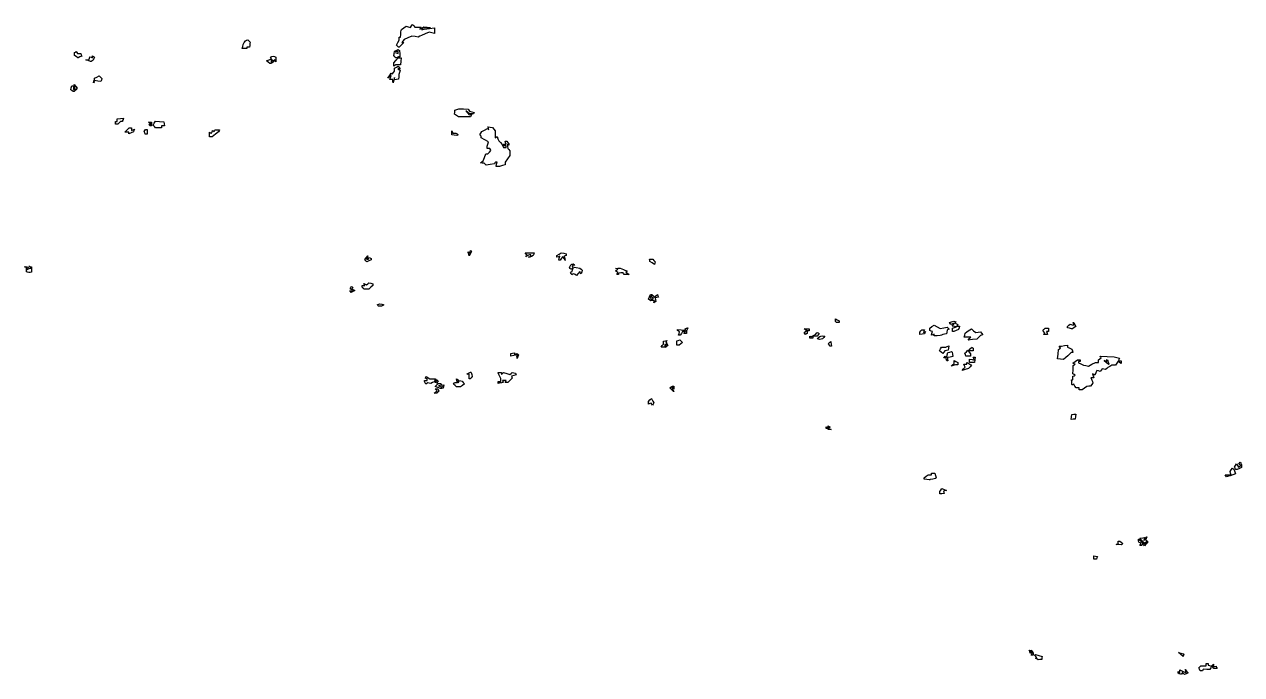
# Model space of a CAD drawing. Extents: x 0 to 4532, y 0 to 2620.
# Drawn here: x 798 to 2140, y 262 to 979 of the extents above; entities that cross this region are included whole.
import ezdxf

# ---------------------------------------------------------------- set-up
doc = ezdxf.new("R2010")
doc.units = 0
doc.layers.add('Layer_1', color=7, linetype='CONTINUOUS')

msp = doc.modelspace()

# ---------------------------------------------------------------- linework, layer by layer
at = {"layer": 'Layer_1', "color": 7}
for points in [[(1209.307205, 955.211923), (1208.214506, 956.304622), (1209.600988, 958.961933), (1210.987499, 961.619329), (1210.998837, 963.369327), (1211.010176, 965.119324), (1211.760167, 965.119324), (1212.510157, 965.119324), (1212.707449, 967.959328), (1212.90474, 970.799417), (1213.207452, 972.202539), (1213.510051, 973.605519), (1216.169261, 975.290518), (1218.828556, 976.975545), (1221.068862, 976.389737), (1223.309169, 975.803844), (1224.527953, 977.47073), (1225.746766, 979.13753), (1227.000871, 977.626437), (1228.254947, 976.115344), (1231.691559, 976.115344), (1235.128058, 976.115344), (1234.448366, 975.015529), (1233.768646, 973.915828), (1235.931765, 975.073441), (1238.09477, 976.231026), (1241.802375, 975.841233), (1245.510064, 975.451526), (1241.319067, 975.283432), (1237.128071, 975.115337), (1236.517148, 974.126839), (1235.906168, 973.138228), (1237.20815, 973.543327), (1238.510074, 973.948341), (1244.26007, 974.540527), (1250.010066, 975.132827), (1250.010066, 972.149021), (1250.010066, 969.165329), (1246.968773, 969.773644), (1243.927453, 970.381817), (1239.718768, 968.645936), (1235.510055, 966.910027), (1233.777859, 966.015328), (1232.04555, 965.120515), (1228.450764, 965.691838), (1224.856064, 966.263133), (1220.626856, 964.275223), (1216.397648, 962.287229), (1215.081352, 960.701329), (1213.76514, 959.115316), (1215.033645, 959.115316), (1216.302064, 959.115316), (1213.604558, 956.615328), (1210.907051, 954.115311), (1210.658453, 954.115311), (1210.409854, 954.115311), (1209.317268, 955.207926)], [(1038.409565, 954.59482), (1038.820051, 956.858739), (1040.13836, 958.969729), (1041.456754, 961.080718), (1042.802559, 961.597134), (1044.148364, 962.113635), (1045.348752, 960.866419), (1046.549168, 959.619316), (1046.426711, 958.119335), (1046.304255, 956.619325), (1046.152034, 955.369331), (1045.999814, 954.119336), (1044.499804, 954.119336), (1042.999822, 954.119336), (1042.999113, 953.369317), (1042.998405, 952.619327), (1040.4987, 952.475043), (1037.998995, 952.330759)], [(854.749695, 943.511182), (852.999697, 944.839667), (852.999697, 946.42038), (852.999697, 948.001177), (853.930595, 948.576469), (854.861493, 949.151788), (855.489623, 948.135483), (856.117724, 947.119177), (857.95174, 947.119177), (859.785728, 947.119177), (860.355464, 945.634474), (860.925227, 944.149686), (859.028197, 943.134486), (857.131166, 942.119172), (856.815443, 942.151203), (856.499692, 942.183235), (854.749695, 943.511635)], [(867.999712, 939.11918), (865.499695, 939.91977), (867.142713, 940.019833), (868.785731, 940.119896), (869.401133, 941.723682), (870.016563, 943.327383), (871.508125, 942.754983), (872.999716, 942.182696), (872.999716, 943.210284), (872.999716, 944.2379), (873.956041, 943.646905), (874.912366, 943.055796), (874.278964, 941.337887), (873.645591, 939.619892), (872.572649, 938.88518), (871.499706, 938.150497), (870.999703, 938.234402), (870.4997, 938.318308)], [(1066.604151, 937.418988), (1064.826346, 938.718985), (1067.469455, 939.923171), (1070.112565, 941.127471), (1069.56185, 942.018485), (1069.011248, 942.909386), (1070.505475, 943.482779), (1071.999759, 944.056171), (1073.499769, 943.480568), (1074.99975, 942.904993), (1074.920664, 940.261968), (1074.841577, 937.618972), (1074.319577, 938.921974), (1073.797463, 940.224976), (1072.324269, 938.421971), (1070.85116, 936.618965), (1071.441674, 937.799879), (1072.032074, 938.980765), (1071.015768, 939.608866), (1069.999462, 940.236967), (1069.999462, 938.177964), (1069.999462, 936.11899), (1069.190568, 936.11899), (1068.381758, 936.11899), (1066.603867, 937.418988)], [(1205.001008, 934.809979), (1205.001008, 936.618965), (1207.366209, 939.368969), (1209.731297, 942.118974), (1211.42531, 942.118974), (1213.119295, 942.118974), (1212.809014, 938.368991), (1212.498592, 934.618981), (1209.973489, 934.567106), (1207.448414, 934.515232), (1206.223506, 933.75824), (1204.998599, 933.001219), (1204.998599, 934.810234)], [(1206.2963, 943.323812), (1205.272398, 944.61933), (1205.302445, 946.435913), (1205.332492, 948.252525), (1207.665888, 947.66683), (1209.999199, 947.081221), (1209.999199, 948.10022), (1209.999199, 949.119332), (1207.749198, 949.187363), (1205.499198, 949.255395), (1207.758779, 950.344806), (1210.01839, 951.434217), (1210.645697, 950.806797), (1211.272976, 950.179518), (1211.553039, 946.649703), (1211.833102, 943.120001), (1210.997902, 943.120001), (1210.162701, 943.120001), (1208.741098, 942.574501), (1207.319494, 942.029002), (1206.295592, 943.32452)], [(1204.118101, 916.368959), (1203.999896, 918.118985), (1202.432478, 918.118985), (1200.865089, 918.118985), (1201.576784, 920.361162), (1202.288393, 922.603282), (1200.469486, 921.111181), (1198.650578, 919.618966), (1200.460698, 922.40018), (1202.27079, 925.181365), (1202.786497, 924.665771), (1203.302091, 924.150064), (1204.619182, 925.884471), (1205.936272, 927.618963), (1205.968303, 929.128469), (1206.000335, 930.637889), (1207.915053, 931.833685), (1209.829744, 933.029367), (1211.03753, 931.574173), (1212.245231, 930.118979), (1210.872752, 930.104806), (1209.50033, 930.090633), (1210.731955, 929.308327), (1211.963439, 928.526021), (1211.370544, 926.073627), (1210.77765, 923.621232), (1210.556264, 921.121216), (1210.334878, 918.621227), (1208.167564, 918.301621), (1206.000363, 917.982128), (1205.882158, 919.301628), (1205.763954, 920.621212), (1205.000527, 917.621221), (1204.237128, 914.621229), (1204.118923, 916.371227)], [(874.405361, 916.45088), (874.999701, 918.282685), (874.999701, 919.040386), (874.999701, 919.798088), (877.661633, 921.010891), (880.323593, 922.22378), (881.798374, 920.748998), (883.273184, 919.274188), (882.644318, 917.635394), (882.015452, 915.996486), (878.784408, 916.505787), (875.553393, 917.014975), (874.682221, 915.816996), (873.811049, 914.619075)], [(850.142685, 906.009573), (848.785683, 906.869378), (849.460074, 908.994286), (850.134465, 911.11908), (851.067092, 911.11908), (851.999691, 911.11908), (851.881202, 910.369089), (851.762714, 909.619098), (851.881202, 908.369076), (851.999691, 907.119082), (852.861026, 907.119082), (853.722362, 907.119082), (853.245575, 909.869086), (852.768787, 912.61909), (854.307915, 910.619077), (855.847043, 908.619092), (854.268372, 906.869094), (852.689729, 905.119097), (852.094708, 905.13327), (851.499687, 905.147443), (850.142685, 906.007333)], [(1274.285412, 878.631564), (1272.126007, 880.144075), (1272.283896, 882.240381), (1272.441786, 884.336574), (1274.58699, 885.152187), (1276.732081, 885.967771), (1281.9103, 885.780684), (1287.088604, 885.593598), (1287.80421, 884.435701), (1288.519788, 883.277776), (1291.252898, 882.591792), (1293.986007, 881.905893), (1293.477103, 881.082399), (1292.968199, 880.258991), (1290.543102, 880.517511), (1288.118091, 880.776031), (1286.308991, 882.180343), (1284.499806, 883.584627), (1286.3438, 881.419325), (1288.187709, 879.254024), (1289.605089, 879.797936), (1291.022498, 880.34182), (1290.404205, 878.730436), (1289.785798, 877.119138), (1283.115308, 877.119138), (1276.444789, 877.119138)], [(897.999712, 870.619067), (897.999712, 872.119077), (898.999719, 872.119077), (899.999725, 872.119077), (899.999725, 873.509669), (899.999725, 874.900262), (903.531043, 875.312561), (907.062389, 875.724776), (906.531063, 874.340164), (905.999708, 872.955468), (905.999708, 872.537272), (905.999708, 872.119077), (904.928297, 872.119077), (903.856857, 872.119077), (902.356847, 870.619067), (900.856866, 869.119085), (899.428289, 869.119085), (897.999712, 869.119085)], [(912.999726, 859.213158), (912.999726, 860.119082), (910.825411, 860.119082), (908.651095, 860.119082), (910.999713, 862.619071), (913.348359, 865.119059), (914.674039, 865.119059), (915.999718, 865.119059), (915.999718, 863.650457), (915.999718, 862.181883), (917.511066, 862.761767), (919.022386, 863.341764), (918.493158, 861.980368), (917.963929, 860.619057), (915.481828, 859.463173), (912.999726, 858.307261)], [(930.37971, 859.571173), (929.822503, 861.023278), (930.470107, 862.071162), (931.117738, 863.119074), (932.058728, 863.119074), (932.999717, 863.119074), (932.999717, 860.619057), (932.999717, 858.119069), (931.968331, 858.119069), (930.936945, 858.119069)], [(935.499734, 868.119079), (934.881696, 869.119085), (936.190707, 869.133258), (937.499718, 869.147432), (935.999709, 870.116824), (934.499727, 871.086217), (936.249724, 871.10039), (937.999722, 871.114563), (937.999722, 869.11455), (937.999722, 867.114565), (937.058732, 867.114565), (936.117743, 867.114565), (935.499734, 868.114543)], [(941.052778, 866.555176), (939.860922, 867.991264), (940.993449, 870.107385), (942.125975, 872.223477), (946.812865, 871.921275), (951.499726, 871.619073), (951.819276, 869.369073), (952.138826, 867.119072), (950.569282, 867.119072), (948.999738, 867.119072), (948.999738, 866.119065), (948.999738, 865.119059), (945.622171, 865.119059), (942.244605, 865.119059)], [(1001.999749, 857.678055), (1001.999749, 860.23706), (1003.006842, 859.614657), (1004.01385, 858.992282), (1004.611536, 860.549977), (1005.209334, 862.107559), (1006.035435, 861.596982), (1006.861536, 861.086462), (1007.41245, 861.97776), (1007.96325, 862.869058), (1010.402152, 862.869058), (1012.841053, 862.869058), (1012.372458, 861.744072), (1011.903947, 860.619057), (1008.29085, 857.869082), (1004.677639, 855.119078), (1003.338751, 855.119078), (1001.999749, 855.119078)], [(1271.749821, 856.899774), (1268.999817, 857.251866), (1269.078903, 859.435479), (1269.15799, 861.619064), (1269.662387, 860.36907), (1270.166784, 859.119076), (1271.833386, 859.104902), (1273.500102, 859.090729), (1274.856877, 858.231038), (1276.213595, 857.371346), (1275.35688, 856.960634), (1274.50008, 856.54995), (1271.750076, 856.902042)], [(1318.452324, 824.785751), (1319.037934, 827.119062), (1318.077924, 827.119062), (1317.117829, 827.119062), (1316.571139, 826.234454), (1316.024421, 825.349846), (1311.391531, 824.655046), (1306.758528, 823.960359), (1305.679236, 825.03965), (1304.599831, 826.119056), (1302.549815, 826.151087), (1300.499827, 826.183119), (1302.095931, 827.401308), (1303.692036, 828.619526), (1305.046827, 832.369508), (1306.401618, 836.119519), (1307.545738, 836.119519), (1308.689829, 836.119519), (1310.442832, 838.056518), (1312.19572, 839.993517), (1311.538734, 841.056509), (1310.881833, 842.11953), (1309.440841, 842.11953), (1307.99982, 842.11953), (1308.099883, 843.369524), (1308.199946, 844.619518), (1308.883039, 847.067519), (1309.566132, 849.51552), (1305.533337, 851.648223), (1301.500542, 853.780813), (1301.500542, 854.866822), (1301.500542, 855.952832), (1300.785729, 856.667617), (1300.070945, 857.382515), (1301.030246, 859.175032), (1301.989547, 860.967634), (1305.116531, 862.52754), (1308.243458, 864.087417), (1309.110548, 863.551528), (1309.977638, 863.015638), (1309.404841, 864.508334), (1308.832044, 866.001031), (1311.436857, 865.723235), (1314.041642, 865.44544), (1315.48924, 863.532337), (1316.93695, 861.619319), (1316.968982, 857.810319), (1317.001013, 854.00132), (1318.002891, 854.62052), (1319.004712, 855.239635), (1319.90681, 852.929511), (1320.808907, 850.619331), (1322.705513, 848.619318), (1324.602005, 846.619333), (1325.270103, 844.869336), (1325.9382, 843.11931), (1327.469618, 843.11931), (1329.001008, 843.11931), (1329.001008, 844.119317), (1329.001008, 845.119323), (1327.500998, 845.119323), (1326.001016, 845.119323), (1326.001016, 846.11933), (1326.001016, 847.119336), (1327.469618, 847.119336), (1328.93822, 847.119336), (1328.362617, 848.619318), (1327.787014, 850.119328), (1328.694016, 850.119328), (1329.601017, 850.119328), (1330.801008, 848.919337), (1332.000999, 847.719318), (1332.000999, 846.860335), (1332.000999, 846.001323), (1331.221415, 846.483128), (1330.441717, 846.965018), (1330.54915, 844.514523), (1330.6563, 842.064028), (1331.828596, 840.891731), (1333.001006, 839.719321), (1333.001006, 837.151415), (1333.001006, 834.583622), (1330.501018, 830.904506), (1328.001001, 827.225418), (1328.001001, 825.749928), (1328.001001, 824.274409), (1324.750994, 823.286818), (1321.501015, 822.299313), (1319.684403, 822.376415), (1317.867792, 822.453517), (1318.453515, 824.786913)], [(1287.65182, 725.583722), (1286.999822, 727.282923), (1286.999822, 727.760135), (1286.999822, 728.23732), (1287.914421, 727.67212), (1288.82902, 727.106834), (1289.277518, 728.363121), (1289.726015, 729.619323), (1290.281124, 729.117818), (1290.83612, 728.61634), (1289.570025, 726.250516), (1288.303817, 723.884635)], [(1354.749832, 722.781617), (1355.999854, 723.286014), (1355.999854, 724.114128), (1355.999854, 724.942327), (1354.749832, 724.752689), (1353.499838, 724.563051), (1351.999856, 723.680852), (1350.499846, 722.79854), (1351.241135, 723.616931), (1351.982451, 724.435237), (1350.868747, 725.777243), (1349.754929, 727.11925), (1354.84604, 727.11925), (1359.937037, 727.11925), (1359.350832, 725.591432), (1358.764542, 724.063643), (1356.947959, 723.091444), (1355.131347, 722.119245), (1354.315536, 722.198332), (1353.499838, 722.277419), (1354.749832, 722.781816)], [(1387.547855, 721.270325), (1388.230665, 723.42151), (1386.615256, 722.801715), (1384.999848, 722.181806), (1384.999848, 723.127302), (1384.999848, 724.072912), (1387.393962, 725.641606), (1389.788048, 727.210327), (1392.393967, 726.556204), (1394.999858, 725.902223), (1394.999858, 725.069602), (1394.999858, 724.23701), (1393.959145, 723.593914), (1392.918462, 722.950704), (1393.500868, 720.784807), (1394.083246, 718.619024), (1392.758956, 720.864319), (1391.434552, 723.109501), (1389.996451, 721.114306), (1388.55835, 719.118999), (1387.711754, 719.118999), (1386.865045, 719.118999)], [(801.249681, 705.769599), (799.999686, 706.285505), (799.999686, 708.702098), (799.999686, 711.118804), (798.833003, 711.118804), (797.666347, 711.118804), (798.189906, 711.642307), (798.713409, 712.165894), (800.350814, 711.537595), (801.988191, 710.909182), (801.329901, 709.844092), (800.671583, 708.778888), (802.417413, 709.448885), (804.163244, 710.118797), (804.831483, 710.132971), (805.499695, 710.147144), (803.999685, 711.207954), (802.499675, 712.268849), (803.999685, 711.859355), (805.499695, 711.449862), (805.499695, 708.546958), (805.499695, 705.643939), (803.999685, 705.447498), (802.499675, 705.251341), (801.249681, 705.767246)], [(1174.158381, 718.427912), (1173.165178, 719.6247), (1174.717005, 721.621822), (1176.268889, 723.619), (1175.665704, 721.869003), (1175.062605, 720.119005), (1176.031204, 720.119005), (1176.999802, 720.119005), (1176.999802, 721.087604), (1176.999802, 722.056203), (1178.499784, 721.4806), (1179.999794, 720.905025), (1179.999794, 720.172524), (1179.999794, 719.440022), (1177.575689, 718.335616), (1175.151698, 717.231124)], [(1405.064951, 703.078584), (1403.681246, 703.933797), (1402.441655, 703.458087), (1401.202149, 702.98249), (1400.472851, 704.162383), (1399.743667, 705.34239), (1400.694663, 705.980582), (1401.645771, 706.618803), (1402.27186, 708.31789), (1402.897948, 710.016892), (1401.550045, 709.499682), (1400.202171, 708.982501), (1399.597768, 709.960397), (1398.993364, 710.938294), (1399.573957, 712.451201), (1400.154464, 713.964194), (1401.54517, 714.497788), (1402.935762, 715.031495), (1403.54215, 714.050311), (1404.148566, 713.069183), (1403.324166, 713.34386), (1402.49985, 713.618537), (1402.161961, 712.618531), (1401.824071, 711.618552), (1406.018667, 710.902435), (1410.213151, 710.186432), (1411.503255, 709.115729), (1412.793359, 708.045027), (1412.257866, 705.99725), (1411.722373, 703.949444), (1410.99146, 705.132144), (1410.260546, 706.31473), (1408.354558, 704.268937), (1406.448655, 702.223144)], [(1489.999891, 715.875511), (1487.499875, 717.619017), (1487.249859, 718.869011), (1486.999843, 720.119005), (1488.877456, 720.119005), (1490.754956, 720.119005), (1491.959965, 718.667014), (1493.165058, 717.215108), (1492.832469, 715.673599), (1492.499851, 714.132118)], [(1451.568972, 704.230584), (1452.256062, 705.34239), (1450.87797, 706.230598), (1449.499878, 707.118806), (1450.86306, 707.997688), (1452.226185, 708.876684), (1450.86306, 709.418781), (1449.499878, 709.960908), (1452.127766, 710.039994), (1454.755682, 710.119081), (1458.485878, 708.560507), (1462.216075, 707.001905), (1461.623463, 706.409379), (1461.030966, 705.816881), (1462.765372, 704.499791), (1464.499864, 703.182701), (1461.808878, 703.150669), (1459.117863, 703.118638), (1458.509377, 704.103337), (1457.900779, 705.088037), (1455.450283, 704.885359), (1452.999873, 704.682399), (1452.999873, 703.900518), (1452.999873, 703.118609), (1451.940878, 703.118609), (1450.881882, 703.118609), (1451.568972, 704.230414)], [(1157.391673, 684.293778), (1156.690779, 685.427778), (1157.845273, 684.714298), (1158.999797, 684.000789), (1158.999797, 685.000796), (1158.999797, 686.000774), (1158.0435, 686.591798), (1157.087091, 687.182878), (1157.648294, 688.645102), (1158.209384, 690.107298), (1159.120893, 689.543997), (1160.032373, 688.980583), (1159.495094, 688.111197), (1158.957674, 687.241697), (1160.453177, 686.404796), (1161.948594, 685.567895), (1160.020581, 684.363794), (1158.092483, 683.159778)], [(1171.499794, 687.884085), (1170.499788, 688.618797), (1170.249772, 689.868791), (1169.999756, 691.118785), (1171.558755, 691.118785), (1173.117754, 691.118785), (1172.506859, 692.107283), (1171.895851, 693.095894), (1173.460576, 692.495488), (1175.025273, 691.894996), (1176.314555, 692.965104), (1177.603866, 694.035098), (1179.801766, 693.460288), (1181.999779, 692.885478), (1181.999779, 692.041094), (1181.999779, 691.196681), (1179.811177, 689.157776), (1177.622659, 687.118787), (1175.061159, 687.13296), (1172.499773, 687.147133), (1171.499766, 687.881845)], [(1492.225089, 673.294471), (1492.499766, 674.618789), (1490.499781, 674.372458), (1488.499768, 674.126411), (1487.210968, 674.955602), (1485.922281, 675.784708), (1486.936262, 678.451827), (1487.950272, 681.118804), (1488.852568, 681.118804), (1489.754865, 681.118804), (1491.020676, 679.593622), (1492.286573, 678.068327), (1494.019562, 679.636709), (1495.752665, 681.205119), (1496.30698, 679.760526), (1496.86138, 678.315905), (1494.995276, 677.827921), (1493.129171, 677.339908), (1493.651568, 675.342219), (1494.173965, 673.344502), (1493.062075, 672.657299), (1491.950157, 671.970124)], [(1490.243671, 677.829196), (1488.987384, 678.289571), (1489.640373, 679.454186), (1490.293277, 680.618772), (1489.013775, 679.435987), (1487.734272, 678.253174), (1488.399875, 676.518796), (1489.065479, 674.784389), (1490.282676, 676.076591), (1491.499873, 677.368793)], [(1187.564587, 669.013984), (1187.011292, 669.909194), (1188.409085, 670.445594), (1189.806906, 670.981994), (1191.987883, 670.411692), (1194.168888, 669.841276), (1192.834308, 668.995389), (1191.499785, 668.149389), (1189.808805, 668.135215), (1188.117797, 668.121042), (1187.564587, 669.016252)], [(1525.912494, 639.513363), (1527.070093, 640.908151), (1526.784993, 642.13836), (1526.499895, 643.368653), (1527.909194, 643.880052), (1529.318594, 644.391563), (1528.659196, 642.673371), (1527.999894, 640.955065), (1527.999894, 639.536863), (1527.999894, 638.118661), (1526.377495, 638.118661), (1524.754994, 638.118661)], [(1692.666643, 650.785477), (1691.999943, 651.452073), (1691.999943, 652.820669), (1691.999943, 654.189179), (1693.999942, 653.118788), (1695.999944, 652.048369), (1695.999944, 651.083569), (1695.999944, 650.118768), (1694.666642, 650.118768), (1693.333241, 650.118768)], [(1800.999973, 636.428985), (1800.999973, 637.332783), (1799.434573, 636.732065), (1797.869172, 636.131375), (1798.503573, 638.129971), (1799.137873, 640.12868), (1797.568973, 640.730674), (1795.999972, 641.332781), (1795.999972, 642.702681), (1795.999972, 644.072666), (1798.486973, 645.702162), (1800.973873, 647.331687), (1804.236974, 645.419973), (1807.499975, 643.508288), (1811.428476, 644.334984), (1815.357077, 645.16168), (1816.420178, 644.098574), (1817.483278, 643.035469), (1816.357278, 642.327175), (1815.231378, 641.618769), (1814.854177, 639.630264), (1814.476977, 637.64176), (1812.488477, 637.321671), (1810.499976, 637.001668), (1808.999976, 636.396471), (1807.499975, 635.791274), (1804.249974, 635.658329), (1800.999973, 635.525384)], [(1820.999979, 642.002183), (1820.999979, 643.885466), (1823.24998, 644.629079), (1825.49998, 645.372663), (1823.19158, 645.822862), (1820.883279, 646.273174), (1822.18378, 647.840166), (1823.48428, 649.407272), (1821.326279, 648.722365), (1819.168279, 648.037373), (1818.519878, 649.086589), (1817.871478, 650.135663), (1820.185779, 650.995865), (1822.49998, 651.855982), (1823.74428, 651.382567), (1824.98848, 650.909181), (1824.49998, 650.118768), (1824.01148, 649.328384), (1825.569081, 648.730585), (1827.126781, 648.132872), (1826.504381, 647.125864), (1825.881981, 646.11877), (1827.347381, 646.11877), (1828.812781, 646.11877), (1828.354981, 644.368461), (1827.897281, 642.618067), (1825.24928, 641.36847), (1822.60128, 640.118787), (1821.80058, 640.118787), (1820.999979, 640.118787)], [(1950.250018, 643.824464), (1948.000017, 644.257882), (1948.000017, 645.065869), (1948.000017, 645.873885), (1949.494717, 647.114383), (1950.989316, 648.354768), (1953.073717, 647.809779), (1955.158018, 647.264676), (1954.610418, 648.691779), (1954.062818, 650.118768), (1954.496219, 650.118768), (1954.929619, 650.118768), (1956.043919, 648.036777), (1957.158119, 645.954871), (1955.329018, 644.568587), (1953.500016, 643.182388), (1953.000019, 643.286703), (1952.500018, 643.391018)], [(1516.9999, 627.511782), (1516.9999, 629.904762), (1518.677387, 630.548567), (1520.354988, 631.192258), (1521.927395, 629.594368), (1523.499887, 627.996563), (1521.558806, 626.557668), (1519.617583, 625.118773), (1518.308798, 625.118773), (1516.9999, 625.118773)], [(1519.680597, 638.00587), (1520.174081, 639.893064), (1519.086994, 640.564961), (1517.999879, 641.236772), (1517.999879, 641.954164), (1517.999879, 642.67167), (1521.999905, 642.290183), (1525.999895, 641.908668), (1525.999895, 641.01377), (1525.999895, 640.118787), (1524.740393, 640.118787), (1523.48098, 640.118787), (1522.232006, 638.118774), (1520.983004, 636.118761), (1520.084988, 636.118761), (1519.187085, 636.118761)], [(1658.440933, 638.214217), (1657.743732, 639.342321), (1659.121832, 640.230529), (1660.499932, 641.118709), (1658.999931, 642.103408), (1657.499932, 643.088108), (1660.249934, 643.102281), (1662.999935, 643.116454), (1662.999935, 642.116448), (1662.999935, 641.116441), (1661.999934, 641.116441), (1660.999933, 641.116441), (1660.999933, 639.675449), (1660.999933, 638.234456), (1660.069032, 637.659136), (1659.138131, 637.083845), (1658.440933, 638.211949)], [(1663.999933, 634.118776), (1663.999933, 635.118783), (1664.749935, 634.906184), (1665.499934, 634.693869), (1667.999934, 636.056058), (1670.499936, 637.418163), (1671.138137, 638.396569), (1671.776335, 639.374976), (1672.936737, 638.657867), (1674.097038, 637.940673), (1672.926037, 636.529785), (1671.755036, 635.118783), (1669.377535, 635.118783), (1666.999936, 635.118783), (1666.999936, 634.118776), (1666.999936, 633.118769), (1665.499934, 633.118769), (1663.999933, 633.118769)], [(1673.258835, 631.861859), (1672.017836, 632.279459), (1673.359236, 633.620984), (1674.700636, 634.962367), (1676.100336, 635.159091), (1677.499937, 635.355816), (1678.872337, 635.237327), (1680.244839, 635.118839), (1679.089638, 633.726914), (1677.934438, 632.334933), (1676.217138, 631.889638), (1674.499937, 631.444315)], [(1784.999969, 638.352264), (1784.999969, 639.718649), (1786.199969, 640.918668), (1787.39997, 642.118659), (1788.80697, 642.118659), (1790.21397, 642.118659), (1789.61837, 640.566746), (1789.02287, 639.014749), (1790.14117, 639.705949), (1791.25947, 640.397065), (1790.80257, 639.007861), (1790.34577, 637.618657), (1787.672869, 637.302254), (1784.999969, 636.985851)], [(1839.872386, 632.461868), (1841.244885, 634.118776), (1837.555085, 634.118776), (1833.865183, 634.118776), (1834.578083, 636.364978), (1835.290983, 638.611067), (1836.895483, 639.881782), (1838.499983, 641.152583), (1840.344284, 642.221386), (1842.188686, 643.290162), (1844.456287, 641.159868), (1846.723786, 639.029574), (1849.303286, 639.497263), (1851.882687, 639.965064), (1853.191287, 638.379278), (1854.49999, 636.793577), (1853.19389, 636.354065), (1851.887789, 635.914666), (1850.012288, 633.901585), (1848.136787, 631.888476), (1843.318386, 631.346775), (1838.499983, 630.804961)], [(1922.324709, 637.776661), (1922.982608, 638.434667), (1921.868909, 639.776674), (1920.755109, 641.118652), (1922.000009, 642.618662), (1923.244909, 644.118672), (1925.122409, 644.118672), (1927.000011, 644.118672), (1927.000011, 642.118659), (1927.000011, 640.118674), (1925.893011, 640.118674), (1924.78601, 640.118674), (1925.361611, 638.618664), (1925.937208, 637.118654), (1923.801909, 637.118654), (1921.666708, 637.118654)], [(1501.112386, 624.754266), (1502.469785, 626.389857), (1502.483959, 627.987974), (1502.498132, 629.586063), (1504.498145, 629.96086), (1506.49813, 630.335657), (1505.783345, 629.595757), (1505.068533, 628.855773), (1506.125941, 626.879967), (1507.183434, 624.904077), (1505.943645, 623.761374), (1504.703742, 622.618756), (1505.319541, 624.368782), (1505.935339, 626.11878), (1504.96674, 626.11878), (1503.998142, 626.11878), (1503.998142, 624.61877), (1503.998142, 623.11876), (1501.875728, 623.11876), (1499.75323, 623.11876), (1501.110629, 624.754266)], [(1685.110039, 625.486058), (1683.975239, 626.853378), (1685.48764, 628.10856), (1686.999941, 629.363656), (1687.082939, 628.991184), (1687.165938, 628.618768), (1687.415443, 626.368767), (1687.665034, 624.118766), (1686.954535, 624.118766), (1686.244133, 624.118766), (1685.109333, 625.486058)], [(1808.670976, 617.583092), (1806.841875, 618.954976), (1807.956075, 621.036882), (1809.070376, 623.118873), (1811.453377, 623.118873), (1813.836377, 623.118873), (1815.428878, 623.729995), (1817.021378, 624.341088), (1816.661978, 621.979969), (1816.302678, 619.618878), (1814.426277, 619.252188), (1812.549877, 618.885584), (1811.524877, 617.548367), (1810.499976, 616.21118)], [(1814.292677, 610.107562), (1813.772577, 612.096265), (1812.731777, 611.45297), (1811.690977, 610.80976), (1812.414577, 611.980555), (1813.138177, 613.151377), (1813.962377, 612.641963), (1814.786677, 612.132577), (1815.395677, 614.559062), (1816.004578, 616.985463), (1818.077678, 617.64347), (1820.150679, 618.301363), (1820.477579, 617.960071), (1820.804379, 617.61878), (1821.152179, 615.13957), (1821.499979, 612.660359), (1818.499979, 612.107178), (1815.499978, 611.553969), (1815.793778, 609.836371), (1816.087678, 608.118774), (1815.450177, 608.118774), (1814.812777, 608.118774)], [(1835.331883, 614.696373), (1834.726483, 616.273967), (1836.424384, 617.94638), (1838.122184, 619.618878), (1839.561085, 617.677769), (1840.999986, 615.736575), (1840.999986, 614.42779), (1840.999986, 613.118892), (1838.468584, 613.118892), (1835.937185, 613.118892)], [(1839.999985, 619.996368), (1839.999985, 620.873861), (1841.341986, 621.987679), (1842.683987, 623.101355), (1843.341985, 622.443462), (1843.999986, 621.785455), (1843.999986, 620.452066), (1843.999986, 619.118762), (1841.999987, 619.118762), (1839.999985, 619.118762)], [(1940.229715, 609.913955), (1936.959513, 610.248472), (1937.550614, 615.418357), (1938.141714, 620.588271), (1939.199015, 621.24177), (1940.256213, 621.895156), (1939.569115, 623.006961), (1938.882013, 624.118766), (1940.191013, 624.186798), (1941.500013, 624.254829), (1944.750015, 624.678921), (1948.000017, 625.103012), (1948.000017, 624.089938), (1948.000017, 623.07692), (1950.415218, 621.976511), (1952.830518, 620.876016), (1953.321618, 618.997921), (1953.812817, 617.119825), (1952.945319, 617.119825), (1952.077917, 617.119825), (1950.289017, 615.369828), (1948.500017, 613.619831), (1946.000015, 611.600117), (1943.500015, 609.580431), (1940.229715, 609.915033)], [(1340.951736, 611.618769), (1340.762949, 612.618775), (1340.927358, 613.507068), (1341.091768, 614.395362), (1337.545653, 613.819957), (1333.999567, 613.244467), (1333.999567, 614.564959), (1333.999567, 615.885479), (1335.999552, 616.408471), (1337.999565, 616.931577), (1337.999565, 615.918162), (1337.999565, 614.904776), (1339.340268, 615.419264), (1340.680942, 615.933753), (1341.703768, 615.276256), (1342.726565, 614.61876), (1341.933346, 612.618775), (1341.140155, 610.618762)], [(1821.249979, 603.427264), (1822.99998, 604.839258), (1822.99998, 606.514165), (1822.99998, 608.189158), (1824.99998, 607.118767), (1826.999981, 606.048376), (1826.999981, 604.75025), (1826.999981, 603.452067), (1825.749981, 603.440728), (1824.49998, 603.42939), (1821.999979, 602.720388), (1819.499979, 602.011386), (1821.249979, 603.423493)], [(1833.453883, 599.067861), (1835.048183, 600.829565), (1834.417083, 602.47417), (1833.785983, 604.118776), (1835.392983, 604.118776), (1836.999985, 604.118776), (1836.999985, 605.127258), (1836.999985, 606.135655), (1839.249985, 604.87727), (1841.499986, 603.618772), (1841.868986, 603.416379), (1842.238086, 603.213985), (1840.455184, 601.43119), (1838.672384, 599.648283), (1835.265983, 598.47729), (1831.859582, 597.306184)], [(1839.999985, 607.980075), (1839.999985, 609.841474), (1842.663685, 609.332258), (1845.327487, 608.822957), (1844.695086, 610.47085), (1844.062787, 612.118772), (1845.047285, 612.118772), (1846.031787, 612.118772), (1845.803172, 609.118752), (1845.574558, 606.118761), (1842.787256, 606.118761), (1839.999956, 606.118761)], [(1961.000021, 577.118767), (1961.000021, 578.118745), (1959.240519, 578.118745), (1957.481119, 578.118745), (1956.207818, 580.157565), (1954.934617, 582.196356), (1953.967316, 581.598557), (1953.000019, 581.000759), (1952.91702, 581.809767), (1952.834022, 582.618747), (1952.584516, 584.868747), (1952.334926, 587.118748), (1953.167827, 587.118748), (1954.000726, 587.118748), (1954.000726, 589.035451), (1954.000726, 590.952069), (1955.250725, 591.459272), (1956.500728, 591.966447), (1955.250428, 592.851849), (1954.000127, 593.737166), (1954.157224, 598.177952), (1954.314235, 602.618766), (1955.407535, 603.444867), (1956.500736, 604.271053), (1955.230435, 604.784974), (1953.960133, 605.298952), (1956.388136, 607.208852), (1958.816237, 609.118752), (1960.408436, 609.118752), (1962.000736, 609.118752), (1962.000736, 608.118774), (1962.000736, 607.118767), (1961.000738, 607.118767), (1960.000737, 607.118767), (1960.000737, 606.362852), (1960.000737, 605.606965), (1962.750738, 604.466162), (1965.500739, 603.325273), (1968.252439, 602.702558), (1971.004038, 602.079871), (1974.96254, 604.099273), (1978.921042, 606.118761), (1980.460941, 606.118761), (1982.000744, 606.118761), (1982.000744, 607.49637), (1982.000744, 608.873867), (1983.489744, 610.109659), (1984.978744, 611.345367), (1984.480643, 612.15137), (1983.982544, 612.95726), (1991.741647, 612.654152), (1999.500749, 612.351071), (2002.310349, 611.611569), (2005.120051, 610.871953), (2004.591749, 609.495363), (2004.063549, 608.118774), (2005.532149, 608.118774), (2007.000751, 608.118774), (2007.000751, 606.496364), (2007.000751, 604.873869), (2005.456449, 606.155554), (2003.912148, 607.437268), (2002.399748, 605.277976), (2000.887348, 603.118769), (1998.930447, 603.118769), (1996.973648, 603.118769), (1994.775847, 601.868775), (1992.578046, 600.618752), (1991.307044, 599.457766), (1990.035946, 598.296752), (1988.198443, 598.777253), (1986.361045, 599.257754), (1985.144143, 597.791561), (1983.927243, 596.325255), (1982.154844, 596.788663), (1980.382543, 597.252156), (1979.187442, 594.629059), (1977.992242, 592.005962), (1976.83894, 592.718762), (1975.685741, 593.431449), (1976.24964, 591.275162), (1976.813542, 589.118761), (1975.300141, 589.118761), (1973.78674, 589.118761), (1974.297841, 587.868767), (1974.80884, 586.618745), (1975.37664, 585.118763), (1975.944442, 583.618753), (1974.624741, 581.88565), (1973.30504, 580.152661), (1971.299139, 579.846547), (1969.293139, 579.540349), (1966.682138, 577.829554), (1964.071136, 576.11876), (1962.535937, 576.11876), (1961.000738, 576.11876), (1961.000738, 577.118767)], [(1993.28573, 606.134351), (1992.75863, 608.149955), (1991.879328, 608.693357), (1991.00003, 609.236758), (1991.00003, 608.118774), (1991.00003, 607.000761), (1989.750027, 607.64655), (1988.500027, 608.292368), (1991.00003, 606.227753), (1993.500029, 604.163251), (1993.656417, 604.140574), (1993.812832, 604.117897), (1993.285733, 606.133501)], [(1287.999829, 590.618771), (1287.999829, 593.118759), (1286.749835, 593.148807), (1285.499813, 593.178854), (1287.499826, 594.338054), (1289.499839, 595.497255), (1289.999814, 595.366577), (1290.499817, 595.2359), (1291.054019, 592.926911), (1291.608221, 590.617892), (1290.375433, 589.367898), (1289.14273, 588.117904), (1288.571237, 588.117904), (1287.999829, 588.117904), (1287.999829, 590.617892)], [(1319.999843, 584.118757), (1319.999843, 585.118763), (1321.499824, 585.118763), (1322.999834, 585.118763), (1322.988496, 586.868761), (1322.977157, 588.618758), (1321.48327, 591.483055), (1319.989468, 594.347352), (1319.989468, 594.733062), (1319.989468, 595.118773), (1321.989481, 595.118773), (1323.989466, 595.118773), (1323.989466, 593.918753), (1323.989466, 592.718762), (1325.083073, 593.812369), (1326.176566, 594.905862), (1329.651276, 593.946448), (1333.125872, 592.987062), (1334.34168, 593.996168), (1335.557574, 595.00516), (1337.469288, 594.72453), (1339.381087, 594.4439), (1339.728784, 593.40058), (1340.076567, 592.357288), (1337.461974, 591.701096), (1334.847381, 591.04479), (1335.21957, 589.92828), (1335.591788, 588.811797), (1333.245182, 586.465192), (1330.898577, 584.118586), (1329.384961, 584.118586), (1327.871458, 584.118586), (1328.489467, 585.118593), (1329.107477, 586.1186), (1326.989457, 586.1186), (1324.871466, 586.1186), (1325.419177, 585.232291), (1325.966972, 584.345982), (1323.728282, 583.745887), (1321.489478, 583.145877), (1320.739459, 583.131704), (1319.989468, 583.117531), (1319.989468, 584.117509)], [(1239.604617, 583.706259), (1238.999816, 585.282351), (1238.999816, 585.700546), (1238.999816, 586.11877), (1240.499798, 586.11877), (1241.999808, 586.11877), (1241.999808, 587.035466), (1241.999808, 587.952049), (1240.749814, 588.398563), (1239.49982, 588.844963), (1240.295307, 589.693968), (1241.090822, 590.543058), (1243.031704, 589.33085), (1244.9727, 588.118755), (1248.045202, 588.118755), (1251.117817, 588.118755), (1250.542526, 587.187857), (1249.967206, 586.256959), (1250.983512, 585.628858), (1251.999817, 585.000757), (1251.999817, 586.11877), (1251.999817, 587.236754), (1252.956114, 586.645759), (1253.912524, 586.05465), (1253.356224, 584.605068), (1252.799925, 583.155345), (1251.124025, 584.052256), (1249.44821, 584.949166), (1247.705923, 583.974161), (1245.963721, 582.999156), (1244.231724, 583.283953), (1242.499811, 583.568863), (1241.354614, 582.849544), (1240.209417, 582.130252)], [(1253.658624, 578.525545), (1250.817401, 579.793454), (1252.480007, 581.456145), (1254.142725, 583.11875), (1255.512228, 583.11875), (1256.881816, 583.11875), (1257.453025, 582.194457), (1258.02432, 581.270163), (1256.26202, 580.849162), (1254.499806, 580.428245), (1256.350716, 579.627741), (1258.201627, 578.82735), (1259.154522, 580.223045), (1260.107303, 581.618768), (1259.792119, 579.630264), (1259.476821, 577.641759), (1257.98832, 577.449854), (1256.499819, 577.257948)], [(1272.562032, 580.699351), (1270.981433, 582.27995), (1271.54961, 583.199367), (1272.117814, 584.118757), (1273.675424, 584.118757), (1275.233119, 584.118757), (1274.70973, 586.120159), (1274.186313, 588.121561), (1275.093116, 587.561151), (1275.999835, 587.00077), (1276.014008, 585.309762), (1276.028181, 583.618753), (1276.854566, 584.921557), (1277.680865, 586.22436), (1279.085574, 585.921563), (1280.490368, 585.618766), (1281.690189, 584.118757), (1282.889868, 582.618747), (1280.693783, 580.890944), (1278.497583, 579.163256), (1276.318987, 579.140579), (1274.140477, 579.117901), (1272.559764, 580.6985)], [(1511.444702, 576.179762), (1509.579391, 578.240862), (1511.039687, 579.164446), (1512.499899, 580.088144), (1513.24989, 580.102317), (1513.99988, 580.116491), (1513.985707, 578.366493), (1513.971534, 576.616467), (1513.002141, 578.116477), (1512.032721, 579.616487), (1512.018547, 578.066474), (1512.004374, 576.516489), (1513.204365, 575.31647), (1514.404384, 574.116479), (1513.859367, 574.116479), (1513.314378, 574.116479), (1511.44918, 576.177494)], [(1251.215017, 573.485345), (1252.930205, 574.788347), (1251.765024, 575.953557), (1250.599814, 577.118767), (1252.1928, 577.118767), (1253.785815, 577.118767), (1254.314703, 575.740647), (1254.843507, 574.362442), (1253.721723, 573.240659), (1252.599827, 572.118762), (1251.049814, 572.150794), (1249.499801, 572.182825), (1251.215017, 573.485827)], [(1489.523671, 560.08016), (1488.797576, 561.255036), (1487.398678, 560.718352), (1485.999893, 560.181555), (1485.999893, 561.721562), (1485.999893, 563.261654), (1487.547469, 564.809257), (1489.095072, 566.356861), (1489.412071, 565.987762), (1489.728984, 565.618747), (1490.79467, 563.564847), (1491.86027, 561.510948), (1491.055089, 560.208144), (1490.249879, 558.905255)], [(1952.313416, 546.004552), (1952.658917, 548.618748), (1954.903518, 548.948049), (1957.148119, 549.277237), (1956.824119, 546.448032), (1956.500019, 543.618743), (1954.234017, 543.504507), (1951.967918, 543.390271)], [(1683.249938, 532.781039), (1681.999939, 533.285436), (1681.999939, 534.26115), (1681.999939, 535.23675), (1682.99994, 534.61874), (1683.999941, 534.000731), (1683.999941, 535.118744), (1683.999941, 536.236728), (1685.10674, 535.552728), (1686.21344, 534.868728), (1684.961541, 534.095039), (1683.709639, 533.321351), (1685.604841, 532.836031), (1687.499941, 532.35074), (1685.99994, 532.313606), (1684.499938, 532.276472), (1683.249938, 532.780897)], [(1792.749971, 476.899411), (1789.99997, 477.251531), (1789.99997, 478.128429), (1789.99997, 479.005327), (1792.222471, 480.56203), (1794.444971, 482.118733), (1796.222472, 482.118733), (1797.999973, 482.118733), (1797.999973, 483.118711), (1797.999973, 484.118718), (1799.891573, 484.118718), (1801.783174, 484.118718), (1802.440274, 481.500723), (1803.097274, 478.882729), (1802.671374, 478.45671), (1802.245374, 478.030832), (1799.442773, 477.522523), (1796.640072, 477.014328), (1796.070072, 476.780753), (1795.499972, 476.547178)], [(2122.525171, 481.078021), (2121.882075, 482.118733), (2123.691061, 482.237221), (2125.500076, 482.355709), (2126.88636, 482.162103), (2128.272672, 481.968497), (2127.742168, 483.997196), (2127.211579, 486.025811), (2128.538562, 487.822297), (2129.86546, 489.618811), (2130.820367, 488.618804), (2131.775275, 487.618798), (2132.413183, 485.500721), (2133.051177, 483.382617), (2130.275576, 482.317697), (2127.500061, 481.252918), (2125.334277, 480.645199), (2123.16838, 480.037422)], [(2132.71856, 489.368738), (2132.270374, 490.618732), (2133.214566, 492.451331), (2134.158872, 494.283931), (2135.427773, 492.548532), (2136.696675, 490.813133), (2137.955173, 491.590931), (2139.213586, 492.36873), (2137.978672, 493.13193), (2136.743871, 493.89513), (2137.49698, 495.113717), (2138.250061, 496.332218), (2139.109781, 494.975528), (2139.969473, 493.618724), (2139.983646, 492.029224), (2139.997819, 490.439725), (2137.450719, 489.27922), (2134.903732, 488.118716), (2134.034119, 488.118716), (2133.164535, 488.118716), (2132.716321, 489.368738)], [(1806.999975, 462.43883), (1806.999975, 463.736418), (1808.249975, 465.335811), (1809.499976, 466.935118), (1811.999977, 465.874621), (1814.499977, 464.814123), (1812.805377, 464.403722), (1811.110876, 463.993407), (1811.577977, 462.776012), (1812.045176, 461.558729), (1809.522576, 461.349816), (1806.999975, 461.140902)], [(2002.750031, 405.780878), (2004.000033, 406.285275), (2004.000033, 407.70189), (2004.000033, 409.118589), (2004.750033, 409.086558), (2005.500032, 409.054526), (2007.234532, 407.737436), (2008.968934, 406.420318), (2008.317832, 405.769228), (2007.666734, 405.118138), (2004.583333, 405.197224), (2001.500031, 405.276311), (2002.750031, 405.780708)], [(2028.56914, 405.23039), (2029.256238, 406.342195), (2027.948539, 407.150381), (2026.640738, 407.95868), (2026.408949, 409.538599), (2026.177047, 411.118574), (2026.432959, 411.118574), (2026.688956, 411.118574), (2029.594556, 408.619777), (2032.500058, 406.120979), (2033.191057, 406.120979), (2033.882059, 406.120979), (2034.595559, 407.275474), (2035.309059, 408.429997), (2034.106758, 407.686895), (2032.904457, 406.943877), (2030.315858, 409.532391), (2027.727355, 412.12099), (2028.113658, 412.194975), (2028.500057, 412.268959), (2030.861156, 412.705353), (2033.222258, 413.141747), (2032.608659, 411.381063), (2031.995156, 409.62035), (2033.632159, 411.620364), (2035.269159, 413.620348), (2034.678257, 411.902354), (2034.087358, 410.184473), (2035.043759, 409.593364), (2036.000058, 409.002369), (2036.000058, 408.132756), (2036.000058, 407.263257), (2034.354759, 405.617858), (2032.709459, 403.972544), (2031.778657, 405.296465), (2030.847756, 406.620359), (2030.340556, 405.370365), (2029.833356, 404.120371), (2028.857656, 404.120371), (2027.882056, 404.120371), (2028.569157, 405.232147)], [(1977.000025, 391.025097), (1977.000025, 392.93151), (1978.930824, 392.42649), (1980.861627, 391.921582), (1980.323826, 390.52019), (1979.786026, 389.118684), (1978.393024, 389.118684), (1977.000025, 389.118684)], [(1908.654105, 284.659576), (1909.245406, 286.200461), (1907.997705, 285.90957), (1906.750004, 285.61865), (1906.298904, 287.11866), (1905.847705, 288.61867), (1906.908603, 287.11866), (1907.969404, 285.61865), (1908.000415, 287.11866), (1908.031426, 288.61867), (1909.000827, 287.11866), (1909.970228, 285.61865), (1909.985252, 284.368656), (1910.000275, 283.118662), (1909.031677, 283.118662), (1908.063075, 283.118662), (1908.654377, 284.659576)], [(1914.000007, 279.097659), (1912.500006, 280.088056), (1913.372405, 280.102229), (1914.244906, 280.116403), (1912.979906, 281.640621), (1911.715004, 283.164725), (1912.158405, 283.60812), (1912.601707, 284.051431), (1916.339608, 282.904306), (1920.077407, 281.757125), (1919.778508, 280.18673), (1919.479609, 278.616421), (1917.489809, 278.360736), (1915.500006, 278.105051), (1914.000007, 279.095561)], [(2072.970452, 284.082754), (2070.500052, 286.224357), (2073.000051, 285.547274), (2075.500054, 284.870162), (2075.854254, 284.556962), (2076.208352, 284.243648), (2075.824652, 283.092356), (2075.440852, 281.94115)], [(2093.574245, 267.78586), (2092.934465, 269.453058), (2093.933962, 270.452554), (2094.933345, 271.451965), (2097.966757, 271.451965), (2101.000055, 271.451965), (2101.000055, 272.785355), (2101.000055, 274.118659), (2102.000062, 274.118659), (2103.000068, 274.118659), (2103.000068, 273.22566), (2103.000068, 272.332662), (2104.626759, 271.708359), (2106.253562, 271.08417), (2107.683273, 272.270668), (2109.11287, 273.457166), (2108.806473, 272.037972), (2108.500076, 270.618664), (2110.136263, 270.886255), (2111.772478, 271.153845), (2112.307177, 269.760447), (2112.841876, 268.367048), (2111.170966, 268.492906), (2109.500055, 268.618481), (2108.381673, 270.048673), (2107.263349, 271.478894), (2106.150948, 269.400475), (2105.038661, 267.322084), (2101.436959, 267.491595), (2097.835257, 267.661107), (2097.358668, 266.889913), (2096.882051, 266.118719), (2095.548066, 266.118719), (2094.214053, 266.118719)], [(2071.250051, 262.780951), (2070.000051, 263.285348), (2070.000051, 264.261062), (2070.000051, 265.236662), (2071.000052, 264.618653), (2072.000053, 264.000643), (2072.000053, 265.585352), (2072.000053, 267.170062), (2074.950353, 265.64437), (2077.900753, 264.11865), (2078.419054, 264.11865), (2078.937255, 264.11865), (2078.334153, 265.868647), (2077.730954, 267.618644), (2079.306054, 265.618659), (2080.881055, 263.618646), (2078.864853, 262.682051), (2076.848753, 261.745455), (2075.848253, 263.182054), (2074.847753, 264.618653), (2074.340553, 263.368659), (2073.833352, 262.118665), (2073.166751, 262.197751), (2072.500053, 262.276838), (2071.250051, 262.781235)]]:
    msp.add_lwpolyline(points, close=True, dxfattribs=at)

doc.saveas('drawing.dxf')
